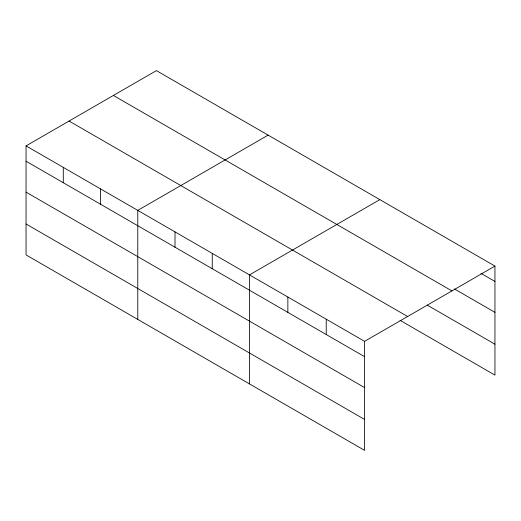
<?xml version="1.0" encoding="UTF-8"?>
<svg xmlns="http://www.w3.org/2000/svg" width="521" height="521" viewBox="0 0 521 521"><rect width="100%" height="100%" fill="white"/><g stroke="black" fill="none" stroke-linecap="round" stroke-linejoin="round"><path stroke-width="0.78" d="M26.05 145.887L364.596 341.34L364.596 450.372L26.05 254.919L26.05 145.887L156.404 70.628L494.95 266.081L494.95 375.113L400.076 320.343M268.126 135.128L137.772 210.386L137.772 319.419M379.842 199.628L249.494 274.886L249.494 383.918M364.596 341.34L494.95 266.081M481 273.362L494.95 281.418M454.488 288.979L494.95 312.339M113.389 95.46L451.935 290.92M427.279 305.13L494.95 344.199M69.065 121.048L407.611 316.507M26.05 161.217L364.596 356.677M26.05 192.138L364.596 387.598M26.05 223.997L364.596 419.457M326.231 319.191L326.231 334.528M287.859 297.035L287.859 312.372M212.249 253.388L212.249 268.719M175.01 231.884L175.01 247.221M100.533 188.882L100.533 204.219M63.288 167.384L63.288 182.721"/></g></svg>
